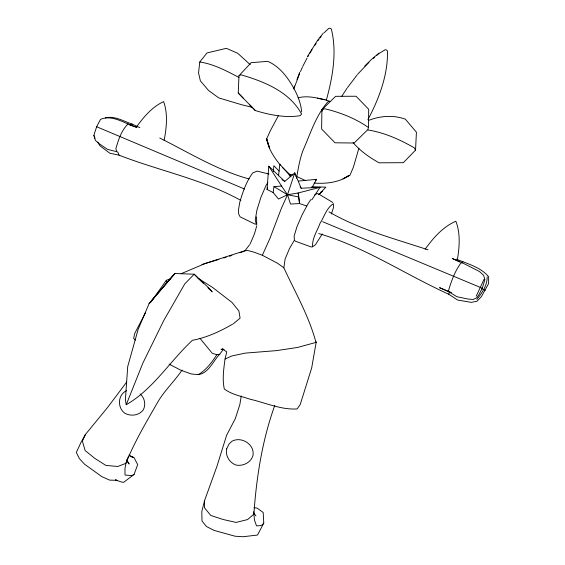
<?xml version="1.0" encoding="UTF-8"?>
<svg xmlns="http://www.w3.org/2000/svg" width="565" height="565" viewBox="0 0 565 565"><rect width="100%" height="100%" fill="white"/><g stroke="black" fill="none" stroke-linecap="round" stroke-linejoin="round"><path stroke-width="0.85" d="M241.262 396.009L239.864 404.441L235.379 418.488L226.607 435.297L216.854 466.598L204.537 500.682L204.452 507.716L210.773 515.428L223.027 519.475L236.149 522.42L247.597 519.56L253.876 514.178C256.432 477.291 262.231 440.276 274.774 405.437M368.451 127.513L368.698 109.292L356.042 96.248L335.61 96.325L321.881 109.794L321.64 129.046L335.017 142.797L354.163 143.016L367.886 129.569L368.451 127.513C355.463 118.431 340.264 112.449 324.889 108.784L321.881 109.794L322.347 111.114M204.537 500.682L201.797 511.643L202.016 521.022L206.493 526.531L214.029 530.38L235.012 536.206L242.978 536.75L257.499 535.048L263.77 523.084L263.184 512.504L257.139 508.105L253.996 507.667M238.974 75.745L240.965 74.806C264.032 81.466 289.704 91.77 301.597 114.088L300.043 115.726C284.951 117.986 269.717 114.956 255.295 110.542L238.239 93.027L238.974 75.745L251.15 62.659L267.789 61.352C279.731 66.536 287.91 77.603 294.075 88.733C297.917 95.93 300.947 103.72 301.675 111.905M353.111 142.613C360.301 151.06 369.439 157.409 379.051 162.812L403.339 162.685L415.543 150.135L416.419 132.189L405.395 119.222C393.72 114.886 380.478 115.776 368.945 120.281M320.009 187.347L298.207 192.976L287.507 194.756L278.496 199.042L273.149 192.552L267.061 189.48L268.763 166.174L284.76 181.414L294.753 172.904L301.18 188.223L320.009 187.347L311.852 199.812M487.15 276.836C487.39 285.473 481.994 292.924 476.832 299.394M273.312 171.626L273.877 165.714L279.117 171.061M278.538 175.757L279.845 164.196L290.212 175.969M250.281 64.721L237.696 53.265L226.36 48.329L206.96 52.962L199.777 61.988L198.541 72.829L200.356 80.823L208.499 90.428L218.74 97.893L241.834 104.793L252.456 107.385M273.149 192.552L273.954 186.62L281.582 186.069L287.507 194.756L290.509 204.064L299.542 203.562L306.71 206.02M315.976 342.411L316.245 341.818L311.689 367.914L300.227 404.491L297.148 408.933C280.939 409.964 265.557 402.739 249.984 399.194C241.333 396.171 231.721 394.652 224.305 388.953C222.158 379.157 223.719 368.889 225.04 359.043L231.594 356.035L245.196 353.118L276.327 350.639L297.508 347.475L315.976 342.411C308.928 316.019 295.213 292.402 283.849 267.796L285.099 259.074L289.428 248.692L294.111 240.634M457.339 259.9C459.486 247.301 460.581 233.26 455.842 221.247C443.066 226.713 433.15 238.02 425.148 249.2M164.133 140.353C166.569 127.768 168.031 113.805 163.631 101.615C152.338 106.792 143.609 117.004 136.44 127.005M449.472 291.921L448.264 291.392C451.287 281.299 454.945 270.748 461.443 262.358L479.431 271.49L483.584 275.275L484.918 279.626L482.27 288.214L479.021 294.471L476.825 297.656L473.237 299.464L467.862 299.019L456.852 296.696L448.264 291.392L439.556 287.67L449.472 291.921L448.758 294.245L457.565 300.029L471.259 302.367L477.03 301.223L481.408 296.618L488.591 283.595L488.654 276.744C480.695 267.181 467.552 263.869 456.414 259.123M225.04 359.043L226.756 351.875L222.243 348.902M358.909 148.185L353.415 167.085L349.968 175.249L343.004 178.872L349.071 175.404C338.972 182.601 326.132 183.907 314.076 183.095M326.28 100.443C332.594 77.405 337.192 52.46 331.309 28.963L330.186 28.25L328.802 28.335L324.31 32.6M256.778 225.718L254.49 233.825L250.069 244.094M93.882 135.459L94.821 138.001L93.882 135.459L94.779 132.429L96.657 126.737L100.506 119.377C112.703 114.137 125.388 124.074 136.907 127.365L129.399 124.816L132.168 124.116L139.852 127.662M267.061 189.48L267.549 187.848M293.701 89.023L294.655 85.958M331.387 214.022L333.428 207.758L333.491 203.683C326.535 207.786 324.324 216.699 320.115 223.154C317.332 230.803 311.986 238.331 312.586 246.764L311.188 246.962L295.481 241.248L294.436 240.344L294.104 236.219L296.943 226.784L302.226 214.559L308.476 202.99L310.948 199.509M232.526 324.232C220.011 331.387 206.712 337.651 192.446 340.285C169.804 361.282 153.419 389.002 126.207 404.773L142.811 363.203L163.765 320.503L184.79 283.856L194.205 274.195L209.481 288.687L212.2 291.921L207.92 287.783M128.22 456.894L125.903 463.357L124.957 468.632L125.013 475.038L131.864 475.638L134.089 474.402L137.691 464.571L133.969 457.509L129.879 456.061M297.021 79.601L299.782 72.186M289.506 175.913L290.113 174.274L292.719 174.995M294.252 87.78L299.464 73.81M296.477 178.258C298.193 168.992 299.655 159.401 303.017 150.403C310.425 133.785 315.884 115.274 328.145 101.531L329.861 101.326L325.002 99.765L317.396 98.275M484.05 279.315L476.231 296.145M300.467 71.564L302.48 67.066M126.737 382.011L107.569 407.485L85.414 434.492L82.391 441.187L85.146 450.566L94.864 458.42L105.938 465.447L117.767 466.457L125.903 463.357C134.244 442.331 145.904 422.797 157.112 403.205C163.956 391.001 174.295 381.552 182.092 370.04M201.959 264.505L245.358 250.606L247.964 250.57L253.883 252.124L262.344 255.267L269.809 238.713L281.384 208.33L287.507 194.756L294.753 172.904L294.803 174.613M145.473 312.756L134.668 333.555L133.658 338.379L135.317 340.172M150.912 302.07L166.336 280.297L170.8 278.637M302.812 66.317L307.078 58.026M85.414 434.492L80.915 442.536L76.346 452.466L79.361 458.589L84.665 464.303L101.841 476.641L109.582 480.116L116.934 480.321L115.415 479.876L121.546 482.072L123.763 482.242L134.089 474.402M322.297 233.882L315.482 244.716L312.586 246.764M278.481 115.557L270.402 130.6L266.666 138.884L269.477 147.846L266.666 138.884C268.29 148.729 274.082 157.353 280.226 164.994M312.007 187.637L316.598 179.338L298.377 181.082M367.914 119.667C379.051 98.607 388.021 75.025 387.463 50.97L386.524 49.981L385.168 49.741L379.228 53.378M307.438 56.571L317.664 40.228L323.455 32.947M307.904 56.62L308.723 55.215M309.959 53.11L312.007 49.6M462.897 261.546L461.951 263.106L461.443 262.358L452.155 258.431L459.691 262.026M267.874 182.495L266.094 185.348L260.931 197.263L256.955 209.933L255.26 219.785L256.284 224.178L254.921 224.051L240.174 216.875C236.869 212.708 239.221 207.256 239.715 202.581C242.682 192.192 246.22 181.746 252.675 172.947L257.181 171.124L268.933 174.041M341.74 96.297L346.988 88.288M314.712 45.483L316.068 43.427M223.563 349.029L219.806 354.163L216.882 354.735C211.797 362.236 206.267 370.096 198.244 374.637L191.323 373.974L181.04 370.308L169.112 364.128M347.475 87.624L357.122 74.926M317.947 40.68L318.999 39.296M320.051 37.912L321.111 36.534M219.806 354.163C213.012 360.993 208.718 373.281 198.244 374.637M249.539 244.793L244.765 251.022L245.358 250.606M263.77 523.084L262.315 524.871L260.458 525.634L256.496 525.895L254.448 519.97L253.692 511.706M315.51 180.56L316.598 179.338M357.645 74.255L368.952 62.376M318.872 194.72L325.828 187.149L311.809 186.74M364.715 66.063L371.721 59.212L378.903 53.195M318.787 194.6L322.509 191.224L320.977 191.959M373.281 58.365L374.609 57.235M376.587 55.532L378.571 53.83M128.227 123.82C121.482 130.127 118.417 139.866 115.867 148.616L116.729 151.681L117.838 152.162L119.067 155.163C159.471 170.898 202.673 179.267 240.881 200.413M233.204 323.879L240.083 318.194L238.931 311.025L231.982 302.416L212.56 287.437L198.131 278.305L194.205 274.195L174.846 273.517L149.089 303.638L138.093 329.529L127.711 366.572L125.395 399.639L126.207 404.773M314.557 194.982L317.092 193.604L318.455 193.859L332.778 202.475M222.455 348.831L221.021 349.558L224.114 349.594M181.104 273.714L205.159 263.516L218.888 259.42M126.518 390.705C117.824 394.568 117.153 407.549 124.632 413.107C130.628 416.582 138.799 415.635 143.171 410.035C146.151 404.709 144.668 397.887 140.141 393.946M239.934 252.717L243.96 251.305M223.74 257.965L226.184 257.216M229.432 256.22L231.876 255.479M105.344 117.866C114.617 115.557 123.608 121.249 132.168 124.116M298.094 97.78C307.078 95.534 316.223 97.646 325.002 99.765M199.777 61.988C213.761 64.05 226.579 70.95 238.974 77.462M368.006 130.021C384.433 132.535 399.872 139.604 414.209 147.783L415.543 150.135M298.73 196.931L298.207 192.976L299.542 203.562L298.73 196.931L287.507 194.756L273.954 186.62M119.067 155.163L109.836 153.221L99.977 145.827L97.703 142.069M116.729 151.681L107.576 149.407L99.059 143.637L95.393 140.388L94.404 136.857M96.657 126.737L244.567 189.035M216.882 354.735L212.285 353.316L199.904 338.266M249.094 178.964C217.165 170.227 189.113 152.656 159.768 138.051M318.716 233.543C365.039 247.018 405.133 274.505 448.758 294.245M428.051 249.843C394.469 238.614 359.863 229.807 328.943 211.847M448.264 291.392L451.484 292.578M295.601 176.047L305.644 180.623M130.649 456.4L133.036 457.339L128.961 455.058M485.286 290.262L481.465 288.581M322.601 221.699L482.27 288.214M262.344 255.267L277.592 263.283L283.849 267.796M281.914 179.635L284.76 181.414M290.191 174.79L282.323 167.36M290.445 176.054L289.202 174.86L290.947 176.838M198.131 278.305L203.64 283.637M238.239 93.027L243.437 98.352M249.426 104.525L255.295 110.542M300.057 186.987L301.18 188.223M127.577 462.078L129.159 464.034L126.701 459.762M253.53 512.674L255.903 515.852M268.763 166.174L281.582 186.069M166.336 280.297L166.513 283.743M256.468 216.925L256.757 224.453M226.713 448.808C225.131 455.821 229.538 462.791 236.205 465.108C243.155 466.316 250.705 462.65 252.936 455.736C255.083 444.648 241.545 435.968 231.982 441.251L228.966 444.125L226.713 448.808M155.34 296.06L149.089 303.638L174.846 273.517L155.34 296.06"/></g></svg>
